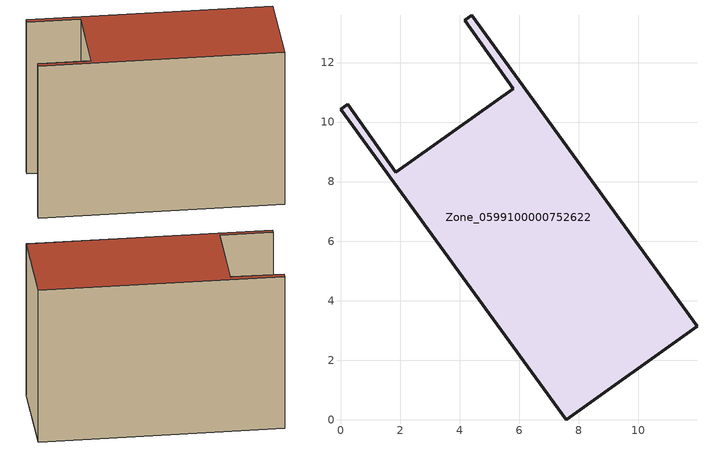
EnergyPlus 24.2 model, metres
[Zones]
Zone_0599100000752622
 floor ground (C_G): 5.81,11.12 4.18,13.42 4.42,13.59 11.98,3.14 7.58,0 0,10.43 0.24,10.6 1.86,8.3 z0
 wall outside (C_F): 11.98,3.14 4.42,13.59 4.18,13.42 5.81,11.12 1.86,8.3 0.24,10.6 0,10.43 7.58,0 11.98,3.14 z0:8.81
 roof outside (C_R): 7.58,0 11.98,3.14 4.42,13.59 4.18,13.42 5.81,11.12 1.86,8.3 0.24,10.6 0,10.43 z8.81
[BUILDING]
Pand.0599100000752622: North Axis=0; Terrain=City; Loads Convergence Tolerance Value=0.04; Temperature Convergence Tolerance Value=0.4; Solar Distribution=FullExterior; Maximum Number of Warmup Days=25; Minimum Number of Warmup Days=1
[Site:Location]
Rotterdam.The.Hague.AP_ZH_NLD Design_Conditions: Latitude=51.96; Longitude=4.45; Time Zone=1; Elevation=-4.5
[SITE:GROUNDTEMPERATURE:BUILDINGSURFACE]
18, 18, 18, 18, 18, 18, 18, 18, 18, 18, 18, 18
[MATERIAL] Thermal Absorptance=0.9; Solar Absorptance=0.7; Visible Absorptance=0.7
Name | Roughness | Thickness | Conductivity | Density | Specific Heat
G.TI.2006-2014 | MediumSmooth | 0.15 | 0.06 | 540 | 1210
F.TI.2006-2014 | Rough | 0.3 | 0.12 | 1920 | 840
R.TI.2006-2014 | MediumRough | 0.2 | 0.08 | 1500 | 1000
[CONSTRUCTION]
C_G: G.TI.2006-2014
C_F: F.TI.2006-2014
C_R: R.TI.2006-2014
[ZONE]
Zone_0599100000752622: Type=1; Multiplier=1; Ceiling Height=Autocalculate; Volume=Autocalculate; Floor Area=autocalculate; Part of Total Floor Area=Yes
[ZONEINFILTRATION:DESIGNFLOWRATE]
Infil_Zone_0599100000752622: Zone or ZoneList or Space or SpaceList=Zone_0599100000752622; Schedule=AlwaysOn; Design Flow Rate Calculation Method=Flow/Area; Flow Rate per Floor Area=0.0015; Constant Term Coefficient=1; Temperature Term Coefficient=0; Velocity Term Coefficient=0; Velocity Squared Term Coefficient=0
[HVACTEMPLATE:ZONE:IDEALLOADSAIRSYSTEM]
Zone_0599100000752622: Maximum Heating Supply Air Temperature=50; Minimum Cooling Supply Air Temperature=13; Maximum Heating Supply Air Humidity Ratio=0.0156; Minimum Cooling Supply Air Humidity Ratio=0.0077; Heating Limit=NoLimit; Cooling Limit=NoLimit; Dehumidification Control Type=ConstantSensibleHeatRatio; Cooling Sensible Heat Ratio=0.7; Dehumidification Setpoint=60; Humidification Control Type=None; Humidification Setpoint=30; Outdoor Air Method=None; Outdoor Air Flow Rate per Person=0.00944; Outdoor Air Flow Rate per Zone Floor Area=0; Outdoor Air Flow Rate per Zone=0; Demand Controlled Ventilation Type=None; Outdoor Air Economizer Type=NoEconomizer; Heat Recovery Type=None; Sensible Heat Recovery Effectiveness=0.7; Latent Heat Recovery Effectiveness=0.65
[ZONECONTROL:THERMOSTAT]
ThermostatControl_Zone_0599100000752622: Zone or ZoneList=Zone_0599100000752622; Control Type Schedule=DualSetpointControlType; Control 1=Thermostat_Zone_0599100000752622; Temperature Difference Between Cutout And Setpoint=0
[THERMOSTATSETPOINT:DUALSETPOINT]
Thermostat_Zone_0599100000752622: Heating Setpoint Temperature Schedule=HeatingSetpoint_Zone_0599100000752622; Cooling Setpoint Temperature Schedule=CoolingSetpoint_Zone_0599100000752622
[SCHEDULE:COMPACT]
HeatingSetpoint_Zone_0599100000752622: Through: 12/31, For: AllDays, Until: 24:00, 21
CoolingSetpoint_Zone_0599100000752622: Through: 12/31, For: AllDays, Until: 24:00, 24
DualSetpointControlType: Through: 12/31, For: AllDays, Until: 24:00, 4
AlwaysOn: Through: 12/31, For: AllDays, Until: 24:00, 1
